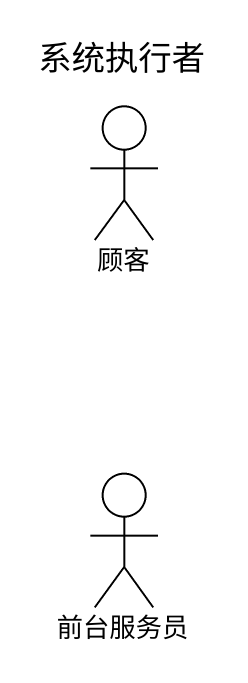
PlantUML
@startuml
title 系统执行者
actor 顾客
actor 前台服务员
@enduml
